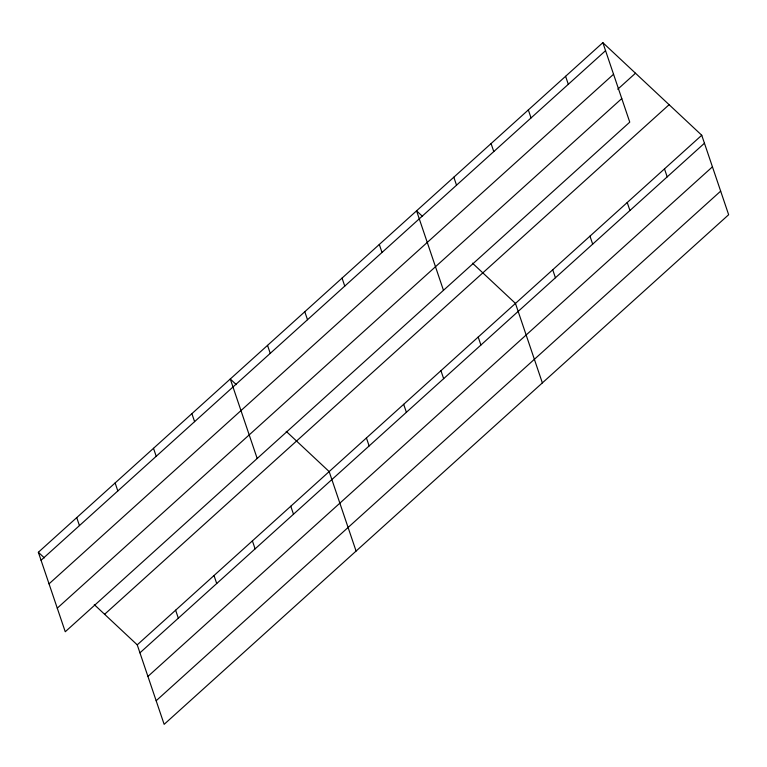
<?xml version="1.0" encoding="UTF-8"?>
<svg xmlns="http://www.w3.org/2000/svg" width="767" height="767" viewBox="0 0 767 767"><rect width="100%" height="100%" fill="white"/><g stroke="black" fill="none" stroke-linecap="round" stroke-linejoin="round"><path stroke-width="1.15" d="M602.852 42.664L629.765 122.154L65.253 631.749L38.35 552.269L602.852 42.664L701.747 135.251L728.65 214.731L164.148 724.336L137.235 644.846L94.264 604.607M41.054 560.255L605.566 50.66M49.04 583.85L613.552 74.255M617.751 89.231L635.488 73.22M57.266 608.164L621.778 98.559M104.609 614.29L669.112 104.695M137.235 644.846L701.747 135.251M139.939 652.832L704.451 143.237M147.926 676.427L712.438 166.832M156.161 700.741L720.664 191.136M422.579 216.467L416.567 210.839L443.47 290.319M472.482 263.177L515.462 303.416L542.365 382.906M236.294 384.631L230.282 379.003L257.185 458.493M286.196 431.342L329.168 471.58L356.08 551.07M38.35 552.269L44.361 557.897M664.49 168.884L667.194 176.87M627.233 202.517L629.937 210.503M565.595 76.297L568.309 84.293M589.976 236.15L592.68 244.136M528.338 109.93L531.042 117.926M552.719 269.783L555.423 277.769M491.081 143.573L493.785 151.559M453.824 177.206L456.528 185.192M478.196 337.049L480.909 345.035M440.939 370.682L443.652 378.668M379.31 244.472L382.014 252.458M403.682 404.314L406.395 412.31M342.053 278.105L344.757 286.091M366.425 437.947L369.128 445.943M304.796 311.738L307.5 319.724M267.539 345.371L270.243 353.357M290.789 506.23L293.493 514.226M252.401 540.888L255.104 548.875M191.894 413.653L194.597 421.649M214.012 575.538L216.716 583.534M153.505 448.312L156.219 456.298M175.624 610.196L178.327 618.183M115.127 482.961L117.83 490.957M76.738 517.61L79.442 525.606"/></g></svg>
